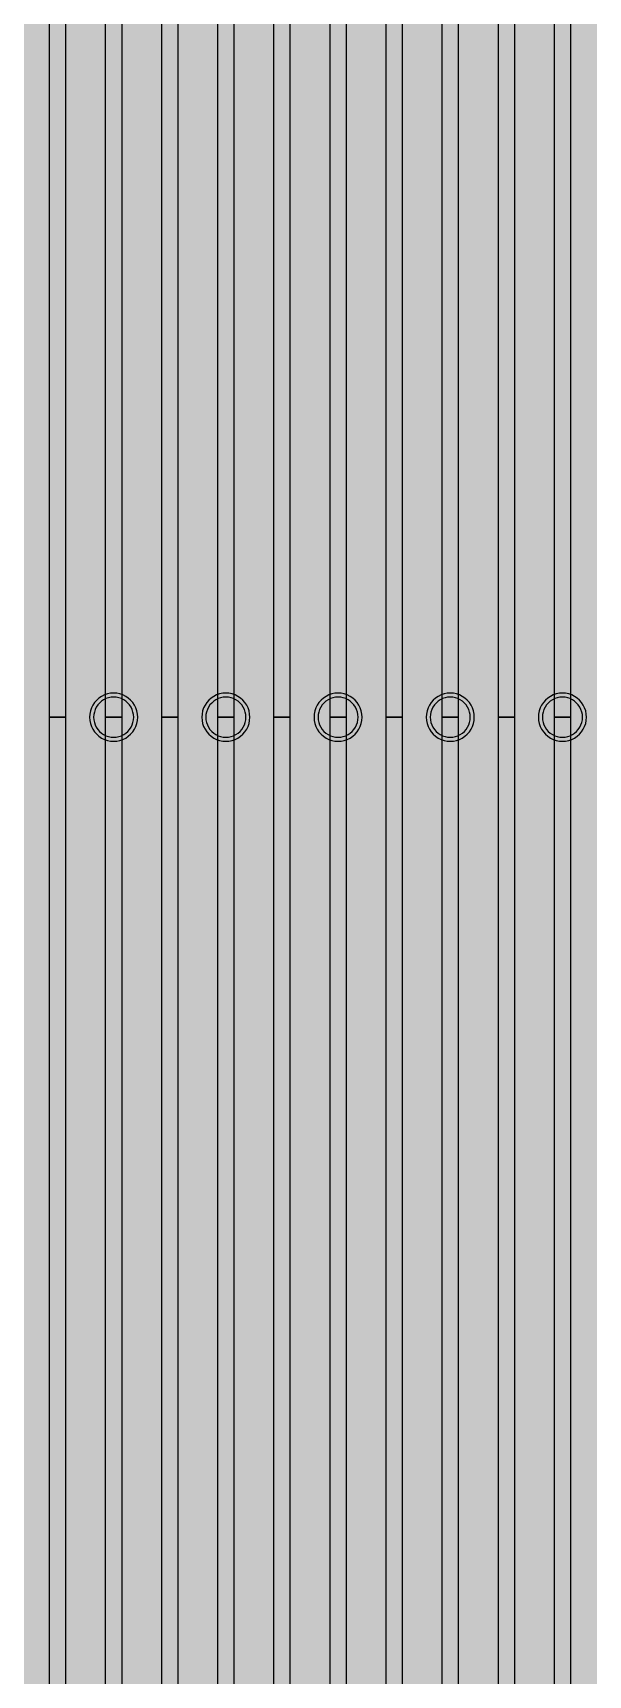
# Model space of a CAD drawing. Header units: metres. Extents: x -7231 to 10969, y -37556 to 1873.
# Drawn here: x 4039.4 to 4108.7, y -16751.3 to -16546.6 of the extents above; entities that cross this region are included whole.
import ezdxf

# ---------------------------------------------------------------- set-up
doc = ezdxf.new("R2010")
doc.units = ezdxf.units.M
for name, color, linetype in [('Metal1', 4, 'CONTINUOUS'), ('Metal2', 3, 'CONTINUOUS'), ('Polyimide', 7, 'CONTINUOUS')]:
    doc.layers.add(name, color=color, linetype=linetype)

msp = doc.modelspace()

# ---------------------------------------------------------------- hatches: boundary and pattern name
at = {"layer": 'Polyimide'}
msp.add_hatch(color=7, dxfattribs=at).paths.add_polyline_path([(4065.69, -468), (4066.67, -501.99), (4068.51, -535.99), (4071.41, -569.99), (4075.54, -603.99), (4081.04, -637.99), (4088.01, -671.99), (4096.52, -705.98), (4106.62, -739.98), (4118.33, -773.98), (4131.63, -807.98), (4146.49, -841.98), (4162.87, -875.98), (4180.68, -909.97), (4199.83, -943.97), (4220.22, -977.97), (4241.73, -1011.97), (4264.21, -1045.97), (4287.52, -1079.96), (4311.51, -1113.96), (4336.01, -1147.96), (4360.86, -1181.96), (4385.88, -1215.96), (4410.89, -1249.96), (4435.74, -1283.95), (4460.24, -1317.95), (4484.23, -1351.95), (4507.54, -1385.95), (4530.02, -1419.95), (4551.53, -1453.94), (4571.92, -1487.94), (4591.07, -1521.94), (4608.88, -1555.94), (4625.26, -1589.94), (4640.12, -1623.94), (4653.42, -1657.93), (4665.13, -1691.93), (4675.23, -1725.93), (4683.74, -1759.93), (4690.71, -1793.93), (4696.21, -1827.93), (4700.34, -1861.92), (4703.24, -1895.92), (4705.08, -1929.92), (4706.06, -1963.92), (4706.44, -1997.92), (4706.5, -2031.91), (4706.5, -4793.02), (4709.95, -4838.39), (4720.22, -4882.71), (4737.08, -4924.98), (4760.13, -4964.2), (4788.85, -4999.49), (4822.58, -5030.03), (4860.53, -5055.12), (4901.85, -5074.18), (4901.85, -5074.18), (4970.68, -5105.23), (5034.7, -5145.26), (5092.76, -5193.54), (5143.8, -5249.19), (5186.89, -5311.2), (5221.24, -5378.44), (5246.23, -5449.69), (5261.41, -5523.66), (5266.5, -5599), (5261.41, -5674.34), (5246.23, -5748.31), (5221.24, -5819.56), (5186.89, -5886.8), (5143.8, -5948.81), (5092.76, -6004.46), (5034.7, -6052.74), (4970.68, -6092.77), (4901.85, -6123.82), (4860.53, -6142.88), (4822.58, -6167.97), (4788.85, -6198.51), (4760.13, -6233.8), (4737.08, -6273.02), (4720.22, -6315.29), (4709.95, -6359.61), (4706.5, -6404.98), (4706.5, -9221.52), (4709.95, -9266.88), (4720.22, -9311.21), (4737.08, -9353.47), (4760.13, -9392.7), (4788.85, -9427.98), (4822.58, -9458.52), (4860.53, -9483.61), (4901.85, -9502.67), (4970.68, -9533.72), (5034.7, -9573.75), (5092.76, -9622.03), (5143.8, -9677.68), (5186.89, -9739.69), (5221.24, -9806.94), (5246.23, -9878.19), (5261.41, -9952.16), (5266.5, -10027.49), (5261.41, -10102.83), (5246.23, -10176.8), (5221.24, -10248.05), (5186.89, -10315.3), (5143.8, -10377.31), (5092.76, -10432.96), (5034.7, -10481.24), (4970.68, -10521.27), (4901.85, -10552.32), (4860.53, -10571.38), (4822.58, -10596.46), (4788.85, -10627), (4760.13, -10662.29), (4737.08, -10701.52), (4720.22, -10743.78), (4709.95, -10788.1), (4706.5, -10833.47), (4706.5, -13650.01), (4709.95, -13695.38), (4720.22, -13739.7), (4737.08, -13781.96), (4760.13, -13821.19), (4788.85, -13856.48), (4822.58, -13887.02), (4860.53, -13912.11), (4901.85, -13931.17), (4970.68, -13962.22), (5034.7, -14002.25), (5092.76, -14050.53), (5143.8, -14106.18), (5186.89, -14168.19), (5221.24, -14235.43), (5246.23, -14306.68), (5261.41, -14380.65), (5266.5, -14455.99), (5261.41, -14531.33), (5246.23, -14605.29), (5221.24, -14676.55), (5186.89, -14743.79), (5143.8, -14805.8), (5092.76, -14861.45), (5034.7, -14909.73), (4970.68, -14949.76), (4901.85, -14980.81), (4860.53, -14999.87), (4822.58, -15024.96), (4788.85, -15055.5), (4760.13, -15090.79), (4737.08, -15130.01), (4720.22, -15172.27), (4709.95, -15216.6), (4706.5, -15261.97), (4706.5, -15455.99), (4720.95, -15750.04), (4764.14, -16041.26), (4835.68, -16326.84), (4934.86, -16604.04), (5060.74, -16870.18), (5212.09, -17122.7), (5387.47, -17359.17), (5585.18, -17577.31), (5803.32, -17775.02), (6039.79, -17950.4), (6292.31, -18101.75), (6558.45, -18227.63), (6835.65, -18326.81), (7121.23, -18398.34), (7412.45, -18441.54), (7706.5, -18455.99), (9969.01, -18455.99), (10047.42, -18459.84), (10125.08, -18471.36), (10201.23, -18490.44), (10275.15, -18516.89), (10346.12, -18550.45), (10413.46, -18590.81), (10476.52, -18637.58), (10534.69, -18690.3), (10587.41, -18748.47), (10634.18, -18811.53), (10674.54, -18878.87), (10708.11, -18949.84), (10734.56, -19023.76), (10753.63, -19099.92), (10765.15, -19177.58), (10769.01, -19255.99), (10769.01, -20895.8), (10730.24, -20951.41), (10694.6, -21009.08), (10662.21, -21068.63), (10633.17, -21129.89), (10607.55, -21192.66), (10585.45, -21256.74), (10566.93, -21321.96), (10552.05, -21388.09), (10540.84, -21454.95), (10533.35, -21522.33), (10529.6, -21590.02), (10529.6, -21657.81), (10533.35, -21725.5), (10540.84, -21792.87), (10552.05, -21859.73), (10566.93, -21925.87), (10585.45, -21991.08), (10607.55, -22055.17), (10633.17, -22117.94), (10662.21, -22179.19), (10694.6, -22238.74), (10730.24, -22296.41), (10769.01, -22352.03), (10769.01, -32454.24), (10728.74, -32510.49), (10691.72, -32568.92), (10658.05, -32629.35), (10627.85, -32691.58), (10601.2, -32755.42), (10578.21, -32820.67), (10558.93, -32887.1), (10543.44, -32954.52), (10531.77, -33022.71), (10523.97, -33091.44), (10520.07, -33160.51), (10520.07, -33229.69), (10523.97, -33298.75), (10531.77, -33367.49), (10543.44, -33435.67), (10558.93, -33503.09), (10578.21, -33569.53), (10601.2, -33634.77), (10627.85, -33698.61), (10658.05, -33760.85), (10691.72, -33821.28), (10728.74, -33879.71), (10769.01, -33935.96), (10769.01, -36556), (10765.15, -36634.41), (10753.63, -36712.07), (10734.56, -36788.23), (10708.11, -36862.15), (10674.54, -36933.12), (10634.18, -37000.46), (10587.41, -37063.51), (10534.69, -37121.69), (10476.52, -37174.41), (10413.46, -37221.18), (10346.12, -37261.54), (10275.15, -37295.1), (10201.23, -37321.55), (10125.08, -37340.63), (10047.42, -37352.15), (9969.01, -37356), (-6231.01, -37356), (-6309.42, -37352.15), (-6387.08, -37340.63), (-6463.23, -37321.55), (-6537.15, -37295.1), (-6608.12, -37261.54), (-6675.46, -37221.18), (-6738.52, -37174.41), (-6796.69, -37121.69), (-6849.41, -37063.51), (-6896.18, -37000.46), (-6936.54, -36933.12), (-6970.11, -36862.15), (-6996.56, -36788.23), (-7015.63, -36712.07), (-7027.15, -36634.41), (-7031.01, -36556), (-7031.01, -33936), (-6990.74, -33879.75), (-6953.7, -33821.31), (-6920.03, -33760.88), (-6889.82, -33698.64), (-6863.18, -33634.8), (-6840.18, -33569.55), (-6820.9, -33503.11), (-6805.4, -33435.69), (-6793.74, -33367.49), (-6785.94, -33298.75), (-6782.03, -33229.68), (-6782.03, -33160.5), (-6785.94, -33091.43), (-6793.74, -33022.69), (-6805.4, -32954.5), (-6820.9, -32887.07), (-6840.18, -32820.63), (-6863.18, -32755.39), (-6889.82, -32691.54), (-6920.03, -32629.3), (-6953.7, -32568.87), (-6990.74, -32510.43), (-7031.01, -32454.18), (-7031.01, -22364.83), (-6990.74, -22308.58), (-6953.7, -22250.14), (-6920.03, -22189.71), (-6889.82, -22127.47), (-6863.18, -22063.62), (-6840.18, -21998.38), (-6820.9, -21931.94), (-6805.4, -21864.51), (-6793.74, -21796.32), (-6785.94, -21727.58), (-6782.03, -21658.51), (-6782.03, -21589.33), (-6785.94, -21520.26), (-6793.74, -21451.52), (-6805.4, -21383.32), (-6820.9, -21315.9), (-6840.18, -21249.46), (-6863.18, -21184.21), (-6889.82, -21120.37), (-6920.03, -21058.13), (-6953.7, -20997.7), (-6990.74, -20939.26), (-7031.01, -20883.01), (-7031.01, -19255.99), (-7027.15, -19177.58), (-7015.63, -19099.92), (-6996.56, -19023.76), (-6970.11, -18949.84), (-6936.54, -18878.87), (-6896.18, -18811.53), (-6849.41, -18748.47), (-6796.69, -18690.3), (-6738.52, -18637.58), (-6675.46, -18590.81), (-6608.12, -18550.45), (-6537.15, -18516.89), (-6463.23, -18490.44), (-6387.08, -18471.36), (-6309.42, -18459.84), (-6231.01, -18455.99), (-3968.5, -18455.99), (-3674.45, -18441.54), (-3383.23, -18398.34), (-3097.65, -18326.81), (-2820.45, -18227.63), (-2554.31, -18101.75), (-2301.79, -17950.4), (-2065.32, -17775.02), (-1847.18, -17577.31), (-1649.47, -17359.17), (-1474.09, -17122.7), (-1322.74, -16870.18), (-1196.86, -16604.04), (-1097.68, -16326.84), (-1026.14, -16041.26), (-982.95, -15750.04), (-968.5, -15455.99), (-968.5, -15261.97), (-971.95, -15216.6), (-982.22, -15172.27), (-999.08, -15130.01), (-1022.13, -15090.79), (-1050.85, -15055.5), (-1084.58, -15024.96), (-1122.53, -14999.87), (-1163.85, -14980.81), (-1232.68, -14949.76), (-1296.7, -14909.73), (-1354.76, -14861.45), (-1405.8, -14805.8), (-1448.89, -14743.79), (-1483.24, -14676.55), (-1508.23, -14605.29), (-1523.41, -14531.33), (-1528.5, -14455.99), (-1523.41, -14380.65), (-1508.23, -14306.68), (-1483.24, -14235.43), (-1448.89, -14168.19), (-1405.8, -14106.18), (-1354.76, -14050.53), (-1296.7, -14002.25), (-1232.68, -13962.22), (-1163.85, -13931.17), (-1122.53, -13912.11), (-1084.58, -13887.02), (-1050.85, -13856.48), (-1022.13, -13821.19), (-999.08, -13781.96), (-982.22, -13739.7), (-971.95, -13695.38), (-968.5, -13650.01), (-968.5, -12309.64), (-971.95, -12264.27), (-982.22, -12219.94), (-999.08, -12177.68), (-1022.13, -12138.46), (-1050.85, -12103.17), (-1084.58, -12072.63), (-1122.53, -12047.54), (-1163.85, -12028.48), (-1232.68, -11997.43), (-1296.7, -11957.4), (-1354.76, -11909.12), (-1405.8, -11853.47), (-1448.89, -11791.46), (-1483.24, -11724.22), (-1508.23, -11652.96), (-1523.41, -11579), (-1528.5, -11503.66), (-1523.41, -11428.32), (-1508.23, -11354.35), (-1483.24, -11283.1), (-1448.89, -11215.86), (-1405.8, -11153.85), (-1354.76, -11098.2), (-1296.7, -11049.92), (-1232.68, -11009.89), (-1163.85, -10978.84), (-1122.53, -10959.78), (-1084.58, -10934.69), (-1050.85, -10904.15), (-1022.13, -10868.86), (-999.08, -10829.63), (-982.22, -10787.37), (-971.95, -10743.05), (-968.5, -10697.68), (-968.5, -9357.31), (-971.95, -9311.94), (-982.22, -9267.62), (-999.08, -9225.35), (-1022.13, -9186.13), (-1050.85, -9150.84), (-1084.58, -9120.3), (-1122.53, -9095.21), (-1163.85, -9076.15), (-1163.85, -9076.15), (-1232.68, -9045.1), (-1296.7, -9005.07), (-1354.76, -8956.79), (-1405.8, -8901.14), (-1448.89, -8839.13), (-1483.24, -8771.89), (-1508.23, -8700.64), (-1523.41, -8626.67), (-1528.5, -8551.33), (-1523.41, -8475.99), (-1508.23, -8402.02), (-1483.24, -8330.77), (-1448.89, -8263.53), (-1405.8, -8201.52), (-1354.76, -8145.87), (-1296.7, -8097.59), (-1232.68, -8057.56), (-1163.85, -8026.51), (-1163.85, -8026.51), (-1122.53, -8007.45), (-1084.58, -7982.36), (-1050.85, -7951.82), (-1022.13, -7916.53), (-999.08, -7877.31), (-982.22, -7835.04), (-971.95, -7790.72), (-968.5, -7745.35), (-968.5, -6404.98), (-971.95, -6359.61), (-982.22, -6315.29), (-999.08, -6273.02), (-1022.13, -6233.8), (-1050.85, -6198.51), (-1084.58, -6167.97), (-1122.53, -6142.88), (-1163.85, -6123.82), (-1163.85, -6123.82), (-1232.68, -6092.77), (-1296.7, -6052.74), (-1354.76, -6004.46), (-1405.8, -5948.81), (-1448.89, -5886.8), (-1483.24, -5819.56), (-1508.23, -5748.31), (-1523.41, -5674.34), (-1528.5, -5599), (-1523.41, -5523.66), (-1508.23, -5449.69), (-1483.24, -5378.44), (-1448.89, -5311.2), (-1405.8, -5249.19), (-1354.76, -5193.54), (-1296.7, -5145.26), (-1232.68, -5105.23), (-1163.85, -5074.18), (-1163.85, -5074.18), (-1122.53, -5055.12), (-1084.58, -5030.03), (-1050.85, -4999.49), (-1022.13, -4964.2), (-999.08, -4924.98), (-982.22, -4882.71), (-971.95, -4838.39), (-968.5, -4793.02), (-968.5, -2031.91), (-968.44, -1997.92), (-968.06, -1963.92), (-967.05, -1929.92), (-965.18, -1895.92), (-962.22, -1861.92), (-958.01, -1827.93), (-952.41, -1793.93), (-945.31, -1759.93), (-936.64, -1725.93), (-926.35, -1691.93), (-914.43, -1657.93), (-900.88, -1623.94), (-885.74, -1589.94), (-869.05, -1555.94), (-850.91, -1521.94), (-831.4, -1487.94), (-810.63, -1453.94), (-788.72, -1419.95), (-765.82, -1385.95), (-742.07, -1351.95), (-717.63, -1317.95), (-692.67, -1283.95), (-667.36, -1249.96), (-641.88, -1215.96), (-616.39, -1181.96), (-591.08, -1147.96), (-566.12, -1113.96), (-541.68, -1079.96), (-517.93, -1045.97), (-495.03, -1011.97), (-473.12, -977.97), (-452.35, -943.97), (-432.84, -909.97), (-414.7, -875.98), (-398.01, -841.98), (-382.87, -807.98), (-369.32, -773.98), (-357.4, -739.98), (-347.11, -705.98), (-338.44, -671.99), (-331.34, -637.99), (-325.74, -603.99), (-321.53, -569.99), (-318.57, -535.99), (-316.7, -501.99), (-315.69, -468), (-315.31, -434), (-315.25, -400), (-315.25, 401), (-315.25, 451), (-315.25, 1644), (-270.25, 1644), (-270.03, 1637.13), (-269.35, 1630.29), (-268.23, 1623.52), (-266.67, 1616.82), (-264.68, 1610.25), (-262.26, 1603.82), (-259.42, 1597.56), (-256.18, 1591.5), (-252.55, 1585.67), (-248.55, 1580.08), (-244.19, 1574.77), (-239.5, 1569.75), (-234.48, 1565.06), (-229.17, 1560.7), (-223.58, 1556.7), (-217.75, 1553.07), (-211.69, 1549.83), (-205.43, 1546.99), (-199, 1544.57), (-192.43, 1542.58), (-185.73, 1541.02), (-178.96, 1539.9), (-172.12, 1539.22), (-165.25, 1539), (-158.38, 1539.22), (-151.54, 1539.9), (-144.77, 1541.02), (-138.07, 1542.58), (-131.5, 1544.57), (-125.07, 1546.99), (-118.81, 1549.83), (-112.75, 1553.07), (-106.92, 1556.7), (-101.33, 1560.7), (-96.02, 1565.06), (-91, 1569.75), (-86.31, 1574.77), (-81.95, 1580.08), (-77.95, 1585.67), (-74.32, 1591.5), (-71.08, 1597.56), (-68.24, 1603.82), (-65.82, 1610.25), (-63.83, 1616.82), (-62.27, 1623.52), (-61.15, 1630.29), (-60.47, 1637.13), (-60.25, 1644), (1853, 1644), (1853, 1573), (3815.25, 1573), (3815.46, 1579.54), (3816.11, 1586.05), (3817.17, 1592.51), (3818.66, 1598.88), (3820.56, 1605.14), (3822.86, 1611.27), (3825.56, 1617.23), (3828.65, 1623), (3832.1, 1628.56), (3835.91, 1633.88), (3840.07, 1638.93), (3844.54, 1643.71), (3849.32, 1648.18), (3854.37, 1652.34), (3859.69, 1656.15), (3865.25, 1659.6), (3871.02, 1662.69), (3876.98, 1665.39), (3883.11, 1667.69), (3889.37, 1669.59), (3895.74, 1671.08), (3902.2, 1672.14), (3908.71, 1672.79), (3915.25, 1673), (3921.79, 1672.79), (3928.3, 1672.14), (3934.76, 1671.08), (3941.13, 1669.59), (3947.39, 1667.69), (3953.52, 1665.39), (3959.48, 1662.69), (3965.25, 1659.6), (3970.81, 1656.15), (3976.13, 1652.34), (3981.18, 1648.18), (3985.96, 1643.71), (3990.43, 1638.93), (3994.59, 1633.88), (3998.4, 1628.56), (4001.85, 1623), (4004.94, 1617.23), (4007.64, 1611.27), (4009.94, 1605.14), (4011.84, 1598.88), (4013.33, 1592.51), (4014.39, 1586.05), (4015.04, 1579.54), (4015.25, 1573), (4065.25, 1573), (4065.25, 451), (4065.25, 401), (4065.25, -400), (4065.31, -434), (4065.69, -468)])

# ---------------------------------------------------------------- linework, layer by layer
at = {"layer": 'Metal1'}
for points in [[(4043.5, -2031.65), (4043.5, -16631.91), (4041.5, -16631.91), (4041.5, -2032.18)], [(4050.5, -2031.64), (4050.5, -16631.91), (4048.5, -16631.91), (4048.5, -2032.18)], [(4057.5, -2031.64), (4057.5, -16631.91), (4055.5, -16631.91), (4055.5, -2032.19)], [(4064.5, -2031.64), (4064.5, -16631.91), (4062.5, -16631.91), (4062.5, -2032.19)], [(4071.5, -2031.65), (4071.5, -16631.91), (4069.5, -16631.91), (4069.5, -2032.18)], [(4078.5, -2031.64), (4078.5, -16631.91), (4076.5, -16631.91), (4076.5, -2032.19)], [(4085.5, -2031.64), (4085.5, -16631.91), (4083.5, -16631.91), (4083.5, -2032.19)], [(4092.5, -2031.64), (4092.5, -16631.91), (4090.5, -16631.91), (4090.5, -2032.19)], [(4099.5, -2031.64), (4099.5, -16631.91), (4097.5, -16631.91), (4097.5, -2032.19)], [(4106.5, -2031.64), (4106.5, -16631.91), (4104.5, -16631.91), (4104.5, -2032.19)], [(3903.59, -17788.76), (3923.33, -17766.26), (3943.06, -17743.76), (3962.8, -17721.26), (3982.54, -17698.76), (4002.27, -17676.26), (4022.01, -17653.76), (4033.73, -17640.39), (4041.5, -17619.76), (4041.5, -16631.91), (4043.5, -16631.91), (4043.5, -17620.12), (4035.48, -17641.44), (4023.51, -17655.07), (4003.78, -17677.58), (3984.04, -17700.08), (3964.3, -17722.58), (3944.57, -17745.08), (3924.83, -17767.58), (3905.09, -17790.08)], [(3916.7, -17788.76), (3936.56, -17766.26), (3956.43, -17743.76), (3976.29, -17721.26), (3996.16, -17698.75), (4016.02, -17676.25), (4035.89, -17653.75), (4047.68, -17640.39), (4055.5, -17619.73), (4055.5, -16631.91), (4057.5, -16631.91), (4057.5, -17620.09), (4049.42, -17641.44), (4037.39, -17655.08), (4017.52, -17677.58), (3997.66, -17700.08), (3977.79, -17722.58), (3957.93, -17745.08), (3938.06, -17767.58), (3918.2, -17790.08)], [(3929.81, -17788.76), (3949.8, -17766.25), (3969.8, -17743.75), (3989.79, -17721.25), (4009.78, -17698.75), (4029.77, -17676.25), (4049.76, -17653.75), (4061.63, -17640.39), (4069.5, -17619.69), (4069.5, -16631.91), (4071.5, -16631.91), (4071.5, -17620.06), (4063.37, -17641.44), (4051.26, -17655.08), (4031.26, -17677.58), (4011.27, -17700.08), (3991.28, -17722.58), (3971.29, -17745.08), (3951.3, -17767.58), (3931.31, -17790.08)], [(3942.92, -17788.75), (3963.04, -17766.25), (3983.16, -17743.75), (4003.28, -17721.25), (4023.4, -17698.75), (4043.52, -17676.25), (4063.64, -17653.75), (4075.58, -17640.39), (4083.5, -17619.66), (4083.5, -16631.91), (4085.5, -16631.91), (4085.5, -17620.03), (4077.32, -17641.44), (4065.13, -17655.08), (4045.01, -17677.58), (4024.89, -17700.08), (4004.77, -17722.58), (3984.65, -17745.08), (3964.53, -17767.59), (3944.42, -17790.09)], [(3956.04, -17788.75), (3976.28, -17766.25), (3996.53, -17743.75), (4016.77, -17721.25), (4037.02, -17698.75), (4057.27, -17676.25), (4077.51, -17653.75), (4089.53, -17640.38), (4097.5, -17619.62), (4097.5, -16631.91), (4099.5, -16631.91), (4099.5, -17619.99), (4091.27, -17641.45), (4079, -17655.08), (4058.75, -17677.58), (4038.51, -17700.09), (4018.26, -17722.59), (3998.01, -17745.09), (3977.77, -17767.59), (3957.52, -17790.09)]]:
    msp.add_lwpolyline(points, dxfattribs=at)
for points in [[(4052.5, -16631.91), (4052.47, -16631.52), (4052.4, -16631.14), (4052.27, -16630.77), (4052.1, -16630.41), (4051.88, -16630.09), (4051.62, -16629.79), (4051.33, -16629.53), (4051, -16629.32), (4050.65, -16629.14), (4050.28, -16629.02), (4049.89, -16628.94), (4049.5, -16628.91), (4049.11, -16628.94), (4048.72, -16629.02), (4048.35, -16629.14), (4048, -16629.32), (4047.67, -16629.53), (4047.38, -16629.79), (4047.12, -16630.09), (4046.9, -16630.41), (4046.73, -16630.77), (4046.6, -16631.14), (4046.53, -16631.52), (4046.5, -16631.91), (4046.53, -16632.31), (4046.6, -16632.69), (4046.73, -16633.06), (4046.9, -16633.41), (4047.12, -16633.74), (4047.38, -16634.04), (4047.67, -16634.29), (4048, -16634.51), (4048.35, -16634.69), (4048.72, -16634.81), (4049.11, -16634.89), (4049.5, -16634.91), (4049.89, -16634.89), (4050.28, -16634.81), (4050.65, -16634.69), (4051, -16634.51), (4051.33, -16634.29), (4051.62, -16634.04), (4051.88, -16633.74), (4052.1, -16633.41), (4052.27, -16633.06), (4052.4, -16632.69), (4052.47, -16632.31), (4052.5, -16631.91)], [(4066.5, -16631.91), (4066.47, -16631.52), (4066.4, -16631.14), (4066.27, -16630.77), (4066.1, -16630.41), (4065.88, -16630.09), (4065.62, -16629.79), (4065.33, -16629.53), (4065, -16629.32), (4064.65, -16629.14), (4064.28, -16629.02), (4063.89, -16628.94), (4063.5, -16628.91), (4063.11, -16628.94), (4062.72, -16629.02), (4062.35, -16629.14), (4062, -16629.32), (4061.67, -16629.53), (4061.38, -16629.79), (4061.12, -16630.09), (4060.9, -16630.41), (4060.73, -16630.77), (4060.6, -16631.14), (4060.53, -16631.52), (4060.5, -16631.91), (4060.53, -16632.31), (4060.6, -16632.69), (4060.73, -16633.06), (4060.9, -16633.41), (4061.12, -16633.74), (4061.38, -16634.04), (4061.67, -16634.29), (4062, -16634.51), (4062.35, -16634.69), (4062.72, -16634.81), (4063.11, -16634.89), (4063.5, -16634.91), (4063.89, -16634.89), (4064.28, -16634.81), (4064.65, -16634.69), (4065, -16634.51), (4065.33, -16634.29), (4065.62, -16634.04), (4065.88, -16633.74), (4066.1, -16633.41), (4066.27, -16633.06), (4066.4, -16632.69), (4066.47, -16632.31), (4066.5, -16631.91)], [(4080.5, -16631.91), (4080.47, -16631.52), (4080.4, -16631.14), (4080.27, -16630.77), (4080.1, -16630.41), (4079.88, -16630.09), (4079.62, -16629.79), (4079.33, -16629.53), (4079, -16629.32), (4078.65, -16629.14), (4078.28, -16629.02), (4077.89, -16628.94), (4077.5, -16628.91), (4077.11, -16628.94), (4076.72, -16629.02), (4076.35, -16629.14), (4076, -16629.32), (4075.67, -16629.53), (4075.38, -16629.79), (4075.12, -16630.09), (4074.9, -16630.41), (4074.73, -16630.77), (4074.6, -16631.14), (4074.53, -16631.52), (4074.5, -16631.91), (4074.53, -16632.31), (4074.6, -16632.69), (4074.73, -16633.06), (4074.9, -16633.41), (4075.12, -16633.74), (4075.38, -16634.04), (4075.67, -16634.29), (4076, -16634.51), (4076.35, -16634.69), (4076.72, -16634.81), (4077.11, -16634.89), (4077.5, -16634.91), (4077.89, -16634.89), (4078.28, -16634.81), (4078.65, -16634.69), (4079, -16634.51), (4079.33, -16634.29), (4079.62, -16634.04), (4079.88, -16633.74), (4080.1, -16633.41), (4080.27, -16633.06), (4080.4, -16632.69), (4080.47, -16632.31), (4080.5, -16631.91)], [(4094.5, -16631.91), (4094.47, -16631.52), (4094.4, -16631.14), (4094.27, -16630.77), (4094.1, -16630.41), (4093.88, -16630.09), (4093.62, -16629.79), (4093.33, -16629.53), (4093, -16629.32), (4092.65, -16629.14), (4092.28, -16629.02), (4091.89, -16628.94), (4091.5, -16628.91), (4091.11, -16628.94), (4090.72, -16629.02), (4090.35, -16629.14), (4090, -16629.32), (4089.67, -16629.53), (4089.38, -16629.79), (4089.12, -16630.09), (4088.9, -16630.41), (4088.73, -16630.77), (4088.6, -16631.14), (4088.53, -16631.52), (4088.5, -16631.91), (4088.53, -16632.31), (4088.6, -16632.69), (4088.73, -16633.06), (4088.9, -16633.41), (4089.12, -16633.74), (4089.38, -16634.04), (4089.67, -16634.29), (4090, -16634.51), (4090.35, -16634.69), (4090.72, -16634.81), (4091.11, -16634.89), (4091.5, -16634.91), (4091.89, -16634.89), (4092.28, -16634.81), (4092.65, -16634.69), (4093, -16634.51), (4093.33, -16634.29), (4093.62, -16634.04), (4093.88, -16633.74), (4094.1, -16633.41), (4094.27, -16633.06), (4094.4, -16632.69), (4094.47, -16632.31), (4094.5, -16631.91)], [(4108.5, -16631.91), (4108.47, -16631.52), (4108.4, -16631.14), (4108.27, -16630.77), (4108.1, -16630.41), (4107.88, -16630.09), (4107.62, -16629.79), (4107.33, -16629.53), (4107, -16629.32), (4106.65, -16629.14), (4106.28, -16629.02), (4105.89, -16628.94), (4105.5, -16628.91), (4105.11, -16628.94), (4104.72, -16629.02), (4104.35, -16629.14), (4104, -16629.32), (4103.67, -16629.53), (4103.38, -16629.79), (4103.12, -16630.09), (4102.9, -16630.41), (4102.73, -16630.77), (4102.6, -16631.14), (4102.53, -16631.52), (4102.5, -16631.91), (4102.53, -16632.31), (4102.6, -16632.69), (4102.73, -16633.06), (4102.9, -16633.41), (4103.12, -16633.74), (4103.38, -16634.04), (4103.67, -16634.29), (4104, -16634.51), (4104.35, -16634.69), (4104.72, -16634.81), (4105.11, -16634.89), (4105.5, -16634.91), (4105.89, -16634.89), (4106.28, -16634.81), (4106.65, -16634.69), (4107, -16634.51), (4107.33, -16634.29), (4107.62, -16634.04), (4107.88, -16633.74), (4108.1, -16633.41), (4108.27, -16633.06), (4108.4, -16632.69), (4108.47, -16632.31), (4108.5, -16631.91)]]:
    msp.add_lwpolyline(points, close=True, dxfattribs=at)
at = {"layer": 'Metal2'}
for points in [[(4052.5, -16631.91), (4052.47, -16631.52), (4052.4, -16631.14), (4052.27, -16630.77), (4052.1, -16630.41), (4051.88, -16630.09), (4051.62, -16629.79), (4051.33, -16629.53), (4051, -16629.32), (4050.65, -16629.14), (4050.28, -16629.02), (4049.89, -16628.94), (4049.5, -16628.91), (4049.11, -16628.94), (4048.72, -16629.02), (4048.35, -16629.14), (4048, -16629.32), (4047.67, -16629.53), (4047.38, -16629.79), (4047.12, -16630.09), (4046.9, -16630.41), (4046.73, -16630.77), (4046.6, -16631.14), (4046.53, -16631.52), (4046.5, -16631.91), (4046.53, -16632.31), (4046.6, -16632.69), (4046.73, -16633.06), (4046.9, -16633.41), (4047.12, -16633.74), (4047.38, -16634.04), (4047.67, -16634.29), (4048, -16634.51), (4048.35, -16634.69), (4048.72, -16634.81), (4049.11, -16634.89), (4049.5, -16634.91), (4049.89, -16634.89), (4050.28, -16634.81), (4050.65, -16634.69), (4051, -16634.51), (4051.33, -16634.29), (4051.62, -16634.04), (4051.88, -16633.74), (4052.1, -16633.41), (4052.27, -16633.06), (4052.4, -16632.69), (4052.47, -16632.31), (4052.5, -16631.91)], [(4066.5, -16631.91), (4066.47, -16631.52), (4066.4, -16631.14), (4066.27, -16630.77), (4066.1, -16630.41), (4065.88, -16630.09), (4065.62, -16629.79), (4065.33, -16629.53), (4065, -16629.32), (4064.65, -16629.14), (4064.28, -16629.02), (4063.89, -16628.94), (4063.5, -16628.91), (4063.11, -16628.94), (4062.72, -16629.02), (4062.35, -16629.14), (4062, -16629.32), (4061.67, -16629.53), (4061.38, -16629.79), (4061.12, -16630.09), (4060.9, -16630.41), (4060.73, -16630.77), (4060.6, -16631.14), (4060.53, -16631.52), (4060.5, -16631.91), (4060.53, -16632.31), (4060.6, -16632.69), (4060.73, -16633.06), (4060.9, -16633.41), (4061.12, -16633.74), (4061.38, -16634.04), (4061.67, -16634.29), (4062, -16634.51), (4062.35, -16634.69), (4062.72, -16634.81), (4063.11, -16634.89), (4063.5, -16634.91), (4063.89, -16634.89), (4064.28, -16634.81), (4064.65, -16634.69), (4065, -16634.51), (4065.33, -16634.29), (4065.62, -16634.04), (4065.88, -16633.74), (4066.1, -16633.41), (4066.27, -16633.06), (4066.4, -16632.69), (4066.47, -16632.31), (4066.5, -16631.91)], [(4080.5, -16631.91), (4080.47, -16631.52), (4080.4, -16631.14), (4080.27, -16630.77), (4080.1, -16630.41), (4079.88, -16630.09), (4079.62, -16629.79), (4079.33, -16629.53), (4079, -16629.32), (4078.65, -16629.14), (4078.28, -16629.02), (4077.89, -16628.94), (4077.5, -16628.91), (4077.11, -16628.94), (4076.72, -16629.02), (4076.35, -16629.14), (4076, -16629.32), (4075.67, -16629.53), (4075.38, -16629.79), (4075.12, -16630.09), (4074.9, -16630.41), (4074.73, -16630.77), (4074.6, -16631.14), (4074.53, -16631.52), (4074.5, -16631.91), (4074.53, -16632.31), (4074.6, -16632.69), (4074.73, -16633.06), (4074.9, -16633.41), (4075.12, -16633.74), (4075.38, -16634.04), (4075.67, -16634.29), (4076, -16634.51), (4076.35, -16634.69), (4076.72, -16634.81), (4077.11, -16634.89), (4077.5, -16634.91), (4077.89, -16634.89), (4078.28, -16634.81), (4078.65, -16634.69), (4079, -16634.51), (4079.33, -16634.29), (4079.62, -16634.04), (4079.88, -16633.74), (4080.1, -16633.41), (4080.27, -16633.06), (4080.4, -16632.69), (4080.47, -16632.31), (4080.5, -16631.91)], [(4094.5, -16631.91), (4094.47, -16631.52), (4094.4, -16631.14), (4094.27, -16630.77), (4094.1, -16630.41), (4093.88, -16630.09), (4093.62, -16629.79), (4093.33, -16629.53), (4093, -16629.32), (4092.65, -16629.14), (4092.28, -16629.02), (4091.89, -16628.94), (4091.5, -16628.91), (4091.11, -16628.94), (4090.72, -16629.02), (4090.35, -16629.14), (4090, -16629.32), (4089.67, -16629.53), (4089.38, -16629.79), (4089.12, -16630.09), (4088.9, -16630.41), (4088.73, -16630.77), (4088.6, -16631.14), (4088.53, -16631.52), (4088.5, -16631.91), (4088.53, -16632.31), (4088.6, -16632.69), (4088.73, -16633.06), (4088.9, -16633.41), (4089.12, -16633.74), (4089.38, -16634.04), (4089.67, -16634.29), (4090, -16634.51), (4090.35, -16634.69), (4090.72, -16634.81), (4091.11, -16634.89), (4091.5, -16634.91), (4091.89, -16634.89), (4092.28, -16634.81), (4092.65, -16634.69), (4093, -16634.51), (4093.33, -16634.29), (4093.62, -16634.04), (4093.88, -16633.74), (4094.1, -16633.41), (4094.27, -16633.06), (4094.4, -16632.69), (4094.47, -16632.31), (4094.5, -16631.91)], [(4108.5, -16631.91), (4108.47, -16631.52), (4108.4, -16631.14), (4108.27, -16630.77), (4108.1, -16630.41), (4107.88, -16630.09), (4107.62, -16629.79), (4107.33, -16629.53), (4107, -16629.32), (4106.65, -16629.14), (4106.28, -16629.02), (4105.89, -16628.94), (4105.5, -16628.91), (4105.11, -16628.94), (4104.72, -16629.02), (4104.35, -16629.14), (4104, -16629.32), (4103.67, -16629.53), (4103.38, -16629.79), (4103.12, -16630.09), (4102.9, -16630.41), (4102.73, -16630.77), (4102.6, -16631.14), (4102.53, -16631.52), (4102.5, -16631.91), (4102.53, -16632.31), (4102.6, -16632.69), (4102.73, -16633.06), (4102.9, -16633.41), (4103.12, -16633.74), (4103.38, -16634.04), (4103.67, -16634.29), (4104, -16634.51), (4104.35, -16634.69), (4104.72, -16634.81), (4105.11, -16634.89), (4105.5, -16634.91), (4105.89, -16634.89), (4106.28, -16634.81), (4106.65, -16634.69), (4107, -16634.51), (4107.33, -16634.29), (4107.62, -16634.04), (4107.88, -16633.74), (4108.1, -16633.41), (4108.27, -16633.06), (4108.4, -16632.69), (4108.47, -16632.31), (4108.5, -16631.91)]]:
    msp.add_lwpolyline(points, close=True, dxfattribs=at)
for points in [[(3910.14, -17788.76), (3929.94, -17766.26), (3949.75, -17743.76), (3969.55, -17721.26), (3989.35, -17698.76), (4009.15, -17676.26), (4028.95, -17653.75), (4040.71, -17640.39), (4048.5, -17619.74), (4048.5, -16631.91), (4050.5, -16631.91), (4050.5, -17620.11), (4042.45, -17641.44), (4030.45, -17655.08), (4010.65, -17677.58), (3990.85, -17700.08), (3971.05, -17722.58), (3951.25, -17745.08), (3931.45, -17767.58), (3911.65, -17790.08)], [(3923.26, -17788.76), (3943.18, -17766.26), (3963.11, -17743.76), (3983.04, -17721.25), (4002.97, -17698.75), (4022.9, -17676.25), (4042.82, -17653.75), (4054.66, -17640.39), (4062.5, -17619.71), (4062.5, -16631.91), (4064.5, -16631.91), (4064.5, -17620.08), (4056.4, -17641.44), (4044.32, -17655.08), (4024.39, -17677.58), (4004.46, -17700.08), (3984.54, -17722.58), (3964.61, -17745.08), (3944.68, -17767.58), (3924.75, -17790.08)], [(3936.37, -17788.75), (3956.42, -17766.25), (3976.48, -17743.75), (3996.53, -17721.25), (4016.59, -17698.75), (4036.64, -17676.25), (4056.7, -17653.75), (4068.61, -17640.39), (4076.5, -17619.67), (4076.5, -16631.91), (4078.5, -16631.91), (4078.5, -17620.04), (4070.35, -17641.44), (4058.19, -17655.08), (4038.14, -17677.58), (4018.08, -17700.08), (3998.03, -17722.58), (3977.97, -17745.08), (3957.92, -17767.58), (3937.86, -17790.08)], [(3949.48, -17788.75), (3969.66, -17766.25), (3989.84, -17743.75), (4010.03, -17721.25), (4030.21, -17698.75), (4050.39, -17676.25), (4070.57, -17653.75), (4082.56, -17640.38), (4090.5, -17619.64), (4090.5, -16631.91), (4092.5, -16631.91), (4092.5, -17620.01), (4084.29, -17641.45), (4072.06, -17655.08), (4051.88, -17677.58), (4031.7, -17700.08), (4011.52, -17722.59), (3991.33, -17745.09), (3971.15, -17767.59), (3950.97, -17790.09)], [(3962.59, -17788.75), (3982.9, -17766.25), (4003.21, -17743.75), (4023.52, -17721.25), (4043.83, -17698.75), (4064.14, -17676.25), (4084.45, -17653.75), (4096.51, -17640.38), (4104.5, -17619.6), (4104.5, -16631.91), (4106.5, -16631.91), (4106.5, -17619.98), (4098.24, -17641.45), (4085.93, -17655.09), (4065.62, -17677.59), (4045.31, -17700.09), (4025.01, -17722.59), (4004.7, -17745.09), (3984.39, -17767.59), (3964.08, -17790.09)]]:
    msp.add_lwpolyline(points, dxfattribs=at)
at = {"layer": 'Via'}
for points in [[(4052, -16631.91), (4051.98, -16631.59), (4051.91, -16631.27), (4051.81, -16630.96), (4051.67, -16630.66), (4051.48, -16630.39), (4051.27, -16630.15), (4051.02, -16629.93), (4050.75, -16629.75), (4050.46, -16629.6), (4050.15, -16629.5), (4049.83, -16629.44), (4049.5, -16629.41), (4049.17, -16629.44), (4048.85, -16629.5), (4048.54, -16629.6), (4048.25, -16629.75), (4047.98, -16629.93), (4047.73, -16630.15), (4047.52, -16630.39), (4047.33, -16630.66), (4047.19, -16630.96), (4047.09, -16631.27), (4047.02, -16631.59), (4047, -16631.91), (4047.02, -16632.24), (4047.09, -16632.56), (4047.19, -16632.87), (4047.33, -16633.16), (4047.52, -16633.44), (4047.73, -16633.68), (4047.98, -16633.9), (4048.25, -16634.08), (4048.54, -16634.22), (4048.85, -16634.33), (4049.17, -16634.39), (4049.5, -16634.41), (4049.83, -16634.39), (4050.15, -16634.33), (4050.46, -16634.22), (4050.75, -16634.08), (4051.02, -16633.9), (4051.27, -16633.68), (4051.48, -16633.44), (4051.67, -16633.16), (4051.81, -16632.87), (4051.91, -16632.56), (4051.98, -16632.24), (4052, -16631.91)], [(4066, -16631.91), (4065.98, -16631.59), (4065.91, -16631.27), (4065.81, -16630.96), (4065.67, -16630.66), (4065.48, -16630.39), (4065.27, -16630.15), (4065.02, -16629.93), (4064.75, -16629.75), (4064.46, -16629.6), (4064.15, -16629.5), (4063.83, -16629.44), (4063.5, -16629.41), (4063.17, -16629.44), (4062.85, -16629.5), (4062.54, -16629.6), (4062.25, -16629.75), (4061.98, -16629.93), (4061.73, -16630.15), (4061.52, -16630.39), (4061.33, -16630.66), (4061.19, -16630.96), (4061.09, -16631.27), (4061.02, -16631.59), (4061, -16631.91), (4061.02, -16632.24), (4061.09, -16632.56), (4061.19, -16632.87), (4061.33, -16633.16), (4061.52, -16633.44), (4061.73, -16633.68), (4061.98, -16633.9), (4062.25, -16634.08), (4062.54, -16634.22), (4062.85, -16634.33), (4063.17, -16634.39), (4063.5, -16634.41), (4063.83, -16634.39), (4064.15, -16634.33), (4064.46, -16634.22), (4064.75, -16634.08), (4065.02, -16633.9), (4065.27, -16633.68), (4065.48, -16633.44), (4065.67, -16633.16), (4065.81, -16632.87), (4065.91, -16632.56), (4065.98, -16632.24), (4066, -16631.91)], [(4080, -16631.91), (4079.98, -16631.59), (4079.91, -16631.27), (4079.81, -16630.96), (4079.67, -16630.66), (4079.48, -16630.39), (4079.27, -16630.15), (4079.02, -16629.93), (4078.75, -16629.75), (4078.46, -16629.6), (4078.15, -16629.5), (4077.83, -16629.44), (4077.5, -16629.41), (4077.17, -16629.44), (4076.85, -16629.5), (4076.54, -16629.6), (4076.25, -16629.75), (4075.98, -16629.93), (4075.73, -16630.15), (4075.52, -16630.39), (4075.33, -16630.66), (4075.19, -16630.96), (4075.09, -16631.27), (4075.02, -16631.59), (4075, -16631.91), (4075.02, -16632.24), (4075.09, -16632.56), (4075.19, -16632.87), (4075.33, -16633.16), (4075.52, -16633.44), (4075.73, -16633.68), (4075.98, -16633.9), (4076.25, -16634.08), (4076.54, -16634.22), (4076.85, -16634.33), (4077.17, -16634.39), (4077.5, -16634.41), (4077.83, -16634.39), (4078.15, -16634.33), (4078.46, -16634.22), (4078.75, -16634.08), (4079.02, -16633.9), (4079.27, -16633.68), (4079.48, -16633.44), (4079.67, -16633.16), (4079.81, -16632.87), (4079.91, -16632.56), (4079.98, -16632.24), (4080, -16631.91)], [(4094, -16631.91), (4093.98, -16631.59), (4093.91, -16631.27), (4093.81, -16630.96), (4093.67, -16630.66), (4093.48, -16630.39), (4093.27, -16630.15), (4093.02, -16629.93), (4092.75, -16629.75), (4092.46, -16629.6), (4092.15, -16629.5), (4091.83, -16629.44), (4091.5, -16629.41), (4091.17, -16629.44), (4090.85, -16629.5), (4090.54, -16629.6), (4090.25, -16629.75), (4089.98, -16629.93), (4089.73, -16630.15), (4089.52, -16630.39), (4089.33, -16630.66), (4089.19, -16630.96), (4089.09, -16631.27), (4089.02, -16631.59), (4089, -16631.91), (4089.02, -16632.24), (4089.09, -16632.56), (4089.19, -16632.87), (4089.33, -16633.16), (4089.52, -16633.44), (4089.73, -16633.68), (4089.98, -16633.9), (4090.25, -16634.08), (4090.54, -16634.22), (4090.85, -16634.33), (4091.17, -16634.39), (4091.5, -16634.41), (4091.83, -16634.39), (4092.15, -16634.33), (4092.46, -16634.22), (4092.75, -16634.08), (4093.02, -16633.9), (4093.27, -16633.68), (4093.48, -16633.44), (4093.67, -16633.16), (4093.81, -16632.87), (4093.91, -16632.56), (4093.98, -16632.24), (4094, -16631.91)], [(4108, -16631.91), (4107.98, -16631.59), (4107.91, -16631.27), (4107.81, -16630.96), (4107.67, -16630.66), (4107.48, -16630.39), (4107.27, -16630.15), (4107.02, -16629.93), (4106.75, -16629.75), (4106.46, -16629.6), (4106.15, -16629.5), (4105.83, -16629.44), (4105.5, -16629.41), (4105.17, -16629.44), (4104.85, -16629.5), (4104.54, -16629.6), (4104.25, -16629.75), (4103.98, -16629.93), (4103.73, -16630.15), (4103.52, -16630.39), (4103.33, -16630.66), (4103.19, -16630.96), (4103.09, -16631.27), (4103.02, -16631.59), (4103, -16631.91), (4103.02, -16632.24), (4103.09, -16632.56), (4103.19, -16632.87), (4103.33, -16633.16), (4103.52, -16633.44), (4103.73, -16633.68), (4103.98, -16633.9), (4104.25, -16634.08), (4104.54, -16634.22), (4104.85, -16634.33), (4105.17, -16634.39), (4105.5, -16634.41), (4105.83, -16634.39), (4106.15, -16634.33), (4106.46, -16634.22), (4106.75, -16634.08), (4107.02, -16633.9), (4107.27, -16633.68), (4107.48, -16633.44), (4107.67, -16633.16), (4107.81, -16632.87), (4107.91, -16632.56), (4107.98, -16632.24), (4108, -16631.91)]]:
    msp.add_lwpolyline(points, close=True, dxfattribs=at)

doc.saveas('drawing.dxf')
